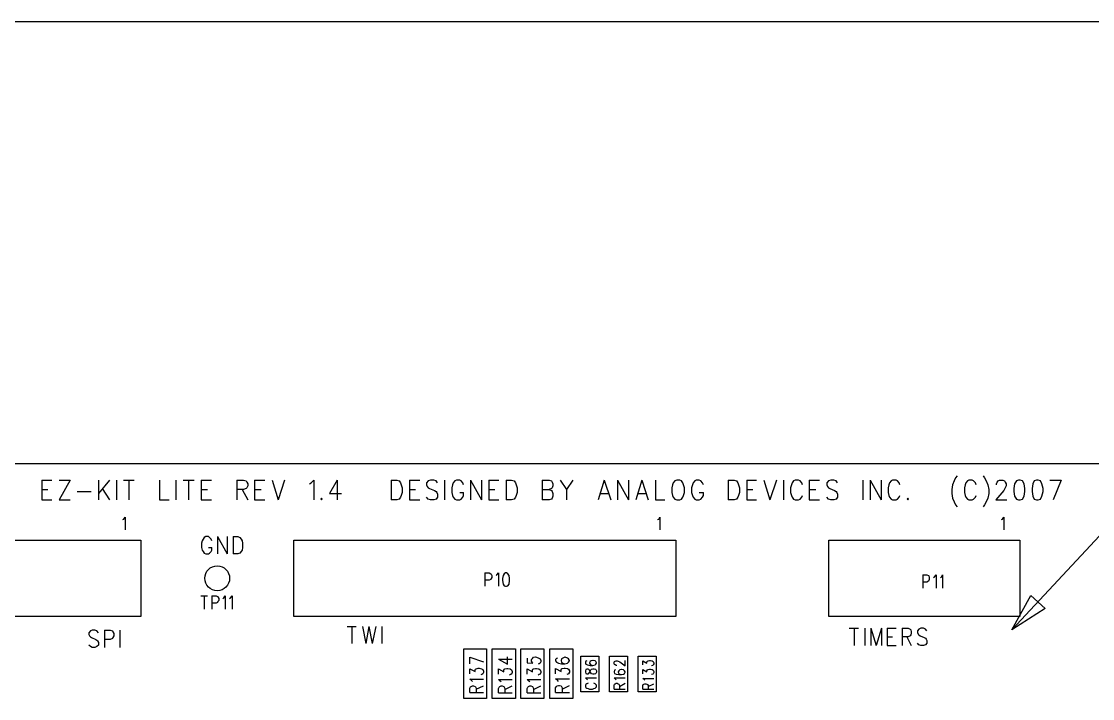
# Model space of a CAD drawing. Extents: x 11.9 to 28.1, y 10.8 to 21.2.
# Drawn here: x 17.084 to 19.888, y 19.426 to 21.199 of the extents above; entities that cross this region are included whole.
import ezdxf

# ---------------------------------------------------------------- set-up
doc = ezdxf.new("R2010")
doc.units = 0
doc.header["$MEASUREMENT"] = 0
doc.layers.add('LAYNR1', color=2, linetype='Continuous')

msp = doc.modelspace()

# ---------------------------------------------------------------- linework, layer by layer
at = {"layer": 'LAYNR1', "color": 7}
for points in [[(11.892, 21.199), (28.093, 21.199)], [(19.677, 19.606), (20.511, 20.501), (20.561, 20.501)], [(23.448, 20.041), (13.097, 20.041)], [(17.138, 19.998), (17.138, 19.946)], [(17.138, 19.998), (17.164, 19.998)], [(17.212, 19.998), (17.183, 19.946)], [(17.183, 19.998), (17.212, 19.998)], [(17.286, 19.998), (17.286, 19.946)], [(17.315, 19.998), (17.286, 19.963)], [(17.333, 19.998), (17.333, 19.946)], [(17.352, 19.998), (17.38, 19.998)], [(17.366, 19.998), (17.366, 19.946)], [(17.446, 19.998), (17.446, 19.946)], [(17.489, 19.998), (17.489, 19.946)], [(17.508, 19.998), (17.537, 19.998)], [(17.522, 19.998), (17.522, 19.946)], [(17.555, 19.998), (17.555, 19.946)], [(17.555, 19.998), (17.582, 19.998)], [(17.648, 19.998), (17.648, 19.946)], [(17.648, 19.998), (17.666, 19.998), (17.673, 19.996), (17.675, 19.993), (17.677, 19.988), (17.677, 19.983), (17.675, 19.978), (17.673, 19.976), (17.666, 19.973), (17.648, 19.973)], [(17.695, 19.998), (17.695, 19.946)], [(17.695, 19.998), (17.722, 19.998)], [(17.741, 19.998), (17.757, 19.946)], [(17.773, 19.998), (17.757, 19.946)], [(17.839, 19.988), (17.843, 19.991), (17.85, 19.998), (17.85, 19.946)], [(17.911, 19.998), (17.891, 19.963), (17.922, 19.963)], [(17.911, 19.998), (17.911, 19.946)], [(18.052, 19.998), (18.052, 19.946)], [(18.052, 19.998), (18.067, 19.998), (18.073, 19.996), (18.077, 19.991), (18.079, 19.986), (18.081, 19.978), (18.081, 19.966), (18.079, 19.958), (18.077, 19.953), (18.073, 19.948), (18.067, 19.946)], [(18.1, 19.998), (18.1, 19.946)], [(18.1, 19.998), (18.127, 19.998)], [(18.174, 19.991), (18.17, 19.996), (18.164, 19.998), (18.155, 19.998), (18.149, 19.996), (18.145, 19.991), (18.145, 19.986), (18.147, 19.981), (18.149, 19.978), (18.153, 19.976), (18.166, 19.971), (18.17, 19.968), (18.172, 19.966), (18.174, 19.961), (18.174, 19.953), (18.17, 19.948), (18.164, 19.946)], [(18.192, 19.998), (18.192, 19.946)], [(18.242, 19.986), (18.24, 19.991), (18.236, 19.996), (18.232, 19.998), (18.223, 19.998), (18.219, 19.996), (18.215, 19.991), (18.213, 19.986), (18.211, 19.978), (18.211, 19.966), (18.213, 19.958), (18.215, 19.953), (18.219, 19.948), (18.223, 19.946)], [(18.26, 19.998), (18.26, 19.946)], [(18.26, 19.998), (18.289, 19.946)], [(18.289, 19.998), (18.289, 19.946)], [(18.308, 19.998), (18.308, 19.946)], [(18.308, 19.998), (18.334, 19.998)], [(18.353, 19.998), (18.353, 19.946)], [(18.353, 19.998), (18.367, 19.998), (18.374, 19.996), (18.378, 19.991), (18.38, 19.986), (18.382, 19.978), (18.382, 19.966), (18.38, 19.958), (18.378, 19.953), (18.374, 19.948), (18.367, 19.946)], [(18.448, 19.998), (18.448, 19.946)], [(18.448, 19.998), (18.466, 19.998), (18.472, 19.996), (18.474, 19.993), (18.476, 19.988), (18.476, 19.983), (18.474, 19.978), (18.472, 19.976), (18.466, 19.973)], [(18.495, 19.998), (18.511, 19.973), (18.511, 19.946)], [(18.528, 19.998), (18.511, 19.973)], [(18.61, 19.998), (18.594, 19.946)], [(18.61, 19.998), (18.627, 19.946)], [(18.645, 19.998), (18.645, 19.946)], [(18.645, 19.998), (18.674, 19.946)], [(18.674, 19.998), (18.674, 19.946)], [(18.709, 19.998), (18.693, 19.946)], [(18.709, 19.998), (18.725, 19.946)], [(18.744, 19.998), (18.744, 19.946)], [(18.8, 19.998), (18.795, 19.996), (18.791, 19.991), (18.789, 19.986), (18.787, 19.978), (18.787, 19.966), (18.789, 19.958), (18.791, 19.953), (18.795, 19.948), (18.8, 19.946)], [(18.808, 19.946), (18.812, 19.948), (18.816, 19.953), (18.818, 19.958), (18.82, 19.966), (18.82, 19.978), (18.818, 19.986), (18.816, 19.991), (18.812, 19.996), (18.808, 19.998), (18.8, 19.998)], [(18.87, 19.986), (18.867, 19.991), (18.863, 19.996), (18.859, 19.998), (18.851, 19.998), (18.847, 19.996), (18.843, 19.991), (18.841, 19.986), (18.839, 19.978), (18.839, 19.966), (18.841, 19.958), (18.843, 19.953), (18.847, 19.948), (18.851, 19.946)], [(18.935, 19.998), (18.935, 19.946)], [(18.935, 19.998), (18.95, 19.998), (18.956, 19.996), (18.96, 19.991), (18.962, 19.986), (18.964, 19.978), (18.964, 19.966), (18.962, 19.958), (18.96, 19.953), (18.956, 19.948), (18.95, 19.946)], [(18.983, 19.998), (18.983, 19.946)], [(18.983, 19.998), (19.009, 19.998)], [(19.028, 19.998), (19.044, 19.946)], [(19.061, 19.998), (19.044, 19.946)], [(19.079, 19.998), (19.079, 19.946)], [(19.129, 19.986), (19.127, 19.991), (19.123, 19.996), (19.119, 19.998), (19.11, 19.998), (19.106, 19.996), (19.102, 19.991), (19.1, 19.986), (19.098, 19.978), (19.098, 19.966), (19.1, 19.958), (19.102, 19.953), (19.106, 19.948), (19.11, 19.946)], [(19.147, 19.998), (19.147, 19.946)], [(19.147, 19.998), (19.174, 19.998)], [(19.221, 19.991), (19.217, 19.996), (19.211, 19.998), (19.203, 19.998), (19.197, 19.996), (19.193, 19.991), (19.193, 19.986), (19.195, 19.981), (19.197, 19.978), (19.201, 19.976), (19.213, 19.971), (19.217, 19.968), (19.219, 19.966), (19.221, 19.961), (19.221, 19.953), (19.217, 19.948), (19.211, 19.946)], [(19.287, 19.998), (19.287, 19.946)], [(19.306, 19.998), (19.306, 19.946)], [(19.306, 19.998), (19.335, 19.946)], [(19.335, 19.998), (19.335, 19.946)], [(19.365, 19.998), (19.361, 19.996), (19.357, 19.991), (19.355, 19.986), (19.353, 19.978), (19.353, 19.966), (19.355, 19.958), (19.357, 19.953), (19.361, 19.948), (19.365, 19.946)], [(19.384, 19.986), (19.382, 19.991), (19.378, 19.996), (19.374, 19.998), (19.365, 19.998)], [(19.534, 20.009), (19.53, 20.004), (19.526, 19.996), (19.522, 19.986), (19.52, 19.973), (19.52, 19.963), (19.522, 19.951), (19.526, 19.941), (19.53, 19.933), (19.534, 19.928)], [(19.584, 19.986), (19.582, 19.991), (19.577, 19.996), (19.573, 19.998), (19.565, 19.998), (19.561, 19.996), (19.557, 19.991), (19.555, 19.986), (19.553, 19.978), (19.553, 19.966), (19.555, 19.958), (19.557, 19.953), (19.561, 19.948), (19.565, 19.946)], [(19.602, 20.009), (19.606, 20.004), (19.61, 19.996), (19.614, 19.986), (19.617, 19.973), (19.617, 19.963), (19.614, 19.951), (19.61, 19.941), (19.606, 19.933), (19.602, 19.928)], [(19.637, 19.988), (19.639, 19.993), (19.641, 19.996), (19.645, 19.998), (19.654, 19.998), (19.658, 19.996), (19.66, 19.993), (19.662, 19.988), (19.662, 19.983), (19.66, 19.978), (19.656, 19.971), (19.635, 19.946)], [(19.695, 19.998), (19.689, 19.996), (19.684, 19.988), (19.682, 19.976), (19.682, 19.968), (19.684, 19.956), (19.689, 19.948), (19.695, 19.946)], [(19.699, 19.946), (19.705, 19.948), (19.709, 19.956), (19.711, 19.968), (19.711, 19.976), (19.709, 19.988), (19.705, 19.996), (19.699, 19.998), (19.695, 19.998)], [(19.742, 19.998), (19.736, 19.996), (19.732, 19.988), (19.73, 19.976), (19.73, 19.968), (19.732, 19.956), (19.736, 19.948), (19.742, 19.946)], [(19.746, 19.946), (19.752, 19.948), (19.756, 19.956), (19.759, 19.968), (19.759, 19.976), (19.756, 19.988), (19.752, 19.996), (19.746, 19.998), (19.742, 19.998)], [(19.777, 19.998), (19.806, 19.998)], [(19.806, 19.998), (19.785, 19.946)], [(17.138, 19.973), (17.154, 19.973)], [(17.23, 19.968), (17.267, 19.968)], [(17.296, 19.976), (17.315, 19.946)], [(17.555, 19.973), (17.572, 19.973)], [(17.662, 19.973), (17.677, 19.946)], [(17.695, 19.973), (17.712, 19.973)], [(18.1, 19.973), (18.116, 19.973)], [(18.232, 19.946), (18.236, 19.948), (18.24, 19.953), (18.242, 19.958), (18.242, 19.966)], [(18.232, 19.966), (18.242, 19.966)], [(18.308, 19.973), (18.324, 19.973)], [(18.448, 19.973), (18.466, 19.973), (18.472, 19.971), (18.474, 19.968), (18.476, 19.963), (18.476, 19.956), (18.474, 19.951), (18.472, 19.948), (18.466, 19.946)], [(18.859, 19.946), (18.863, 19.948), (18.867, 19.953), (18.87, 19.958), (18.87, 19.966)], [(18.859, 19.966), (18.87, 19.966)], [(18.983, 19.973), (18.999, 19.973)], [(19.147, 19.973), (19.164, 19.973)], [(19.637, 19.986), (19.637, 19.988)], [(17.138, 19.946), (17.164, 19.946)], [(17.183, 19.946), (17.212, 19.946)], [(17.446, 19.946), (17.471, 19.946)], [(17.555, 19.946), (17.582, 19.946)], [(17.695, 19.946), (17.722, 19.946)], [(17.87, 19.951), (17.868, 19.948), (17.87, 19.946)], [(17.87, 19.946), (17.872, 19.948), (17.87, 19.951)], [(18.067, 19.946), (18.052, 19.946)], [(18.1, 19.946), (18.127, 19.946)], [(18.155, 19.946), (18.149, 19.948), (18.145, 19.953)], [(18.164, 19.946), (18.155, 19.946)], [(18.223, 19.946), (18.232, 19.946)], [(18.308, 19.946), (18.334, 19.946)], [(18.367, 19.946), (18.353, 19.946)], [(18.466, 19.946), (18.448, 19.946)], [(18.6, 19.963), (18.621, 19.963)], [(18.699, 19.963), (18.719, 19.963)], [(18.744, 19.946), (18.769, 19.946)], [(18.8, 19.946), (18.808, 19.946)], [(18.851, 19.946), (18.859, 19.946)], [(18.95, 19.946), (18.935, 19.946)], [(18.983, 19.946), (19.009, 19.946)], [(19.11, 19.946), (19.119, 19.946)], [(19.119, 19.946), (19.123, 19.948), (19.127, 19.953), (19.129, 19.958)], [(19.147, 19.946), (19.174, 19.946)], [(19.203, 19.946), (19.197, 19.948), (19.193, 19.953)], [(19.211, 19.946), (19.203, 19.946)], [(19.365, 19.946), (19.374, 19.946)], [(19.374, 19.946), (19.378, 19.948), (19.382, 19.953), (19.384, 19.958)], [(19.405, 19.951), (19.403, 19.948), (19.405, 19.946)], [(19.405, 19.946), (19.407, 19.948), (19.405, 19.951)], [(19.565, 19.946), (19.573, 19.946)], [(19.573, 19.946), (19.577, 19.948), (19.582, 19.953), (19.584, 19.958)], [(19.635, 19.946), (19.664, 19.946)], [(19.695, 19.946), (19.699, 19.946)], [(19.742, 19.946), (19.746, 19.946)], [(17.35, 19.895), (17.353, 19.896), (17.356, 19.901), (17.356, 19.868)], [(18.75, 19.895), (18.753, 19.896), (18.756, 19.901), (18.756, 19.868)], [(19.65, 19.895), (19.653, 19.896), (19.656, 19.901), (19.656, 19.868)], [(16.397, 19.841), (17.397, 19.841)], [(17.397, 19.841), (17.397, 19.641)], [(17.558, 19.839), (17.556, 19.833), (17.556, 19.822)], [(17.583, 19.839), (17.581, 19.843), (17.577, 19.848), (17.574, 19.85), (17.567, 19.85), (17.563, 19.848), (17.56, 19.843), (17.558, 19.839)], [(17.598, 19.85), (17.598, 19.805)], [(17.598, 19.85), (17.623, 19.805)], [(17.623, 19.85), (17.623, 19.805)], [(17.639, 19.85), (17.639, 19.805)], [(17.639, 19.85), (17.651, 19.85), (17.656, 19.848), (17.66, 19.843), (17.662, 19.839)], [(17.662, 19.839), (17.663, 19.833), (17.663, 19.822)], [(17.798, 19.641), (17.798, 19.841)], [(17.798, 19.841), (18.798, 19.841)], [(18.798, 19.841), (18.798, 19.641)], [(19.198, 19.641), (19.198, 19.841)], [(19.198, 19.841), (19.698, 19.841)], [(19.698, 19.841), (19.698, 19.641)], [(17.556, 19.822), (17.558, 19.815), (17.56, 19.811), (17.563, 19.807), (17.567, 19.805)], [(17.567, 19.805), (17.574, 19.805)], [(17.574, 19.805), (17.577, 19.807), (17.581, 19.811), (17.583, 19.815), (17.583, 19.822)], [(17.574, 19.822), (17.583, 19.822)], [(17.651, 19.805), (17.639, 19.805)], [(17.663, 19.822), (17.662, 19.815), (17.66, 19.811), (17.656, 19.807), (17.651, 19.805)], [(18.298, 19.755), (18.298, 19.72)], [(18.298, 19.755), (18.309, 19.755)], [(18.309, 19.755), (18.313, 19.753)], [(18.313, 19.753), (18.314, 19.752)], [(18.314, 19.752), (18.316, 19.748)], [(18.316, 19.743), (18.314, 19.74)], [(18.316, 19.748), (18.316, 19.743)], [(18.327, 19.748), (18.329, 19.75)], [(18.329, 19.75), (18.333, 19.755)], [(18.333, 19.755), (18.333, 19.72)], [(18.346, 19.748), (18.344, 19.74)], [(18.348, 19.753), (18.346, 19.748)], [(18.352, 19.755), (18.348, 19.753)], [(18.354, 19.755), (18.352, 19.755)], [(18.358, 19.753), (18.354, 19.755)], [(18.361, 19.748), (18.358, 19.753)], [(18.362, 19.74), (18.361, 19.748)], [(19.444, 19.75), (19.444, 19.715)], [(19.444, 19.75), (19.455, 19.75), (19.459, 19.748), (19.46, 19.747), (19.461, 19.743), (19.461, 19.738), (19.46, 19.735), (19.459, 19.733), (19.455, 19.731), (19.444, 19.731)], [(19.472, 19.743), (19.475, 19.745), (19.479, 19.75), (19.479, 19.715)], [(19.49, 19.743), (19.493, 19.745), (19.496, 19.75), (19.496, 19.715)], [(18.309, 19.736), (18.298, 19.736)], [(18.313, 19.738), (18.309, 19.736)], [(18.314, 19.74), (18.313, 19.738)], [(18.344, 19.74), (18.344, 19.735)], [(18.344, 19.735), (18.346, 19.726)], [(18.346, 19.726), (18.348, 19.721)], [(18.348, 19.721), (18.352, 19.72)], [(18.352, 19.72), (18.354, 19.72)], [(18.354, 19.72), (18.358, 19.721)], [(18.358, 19.721), (18.361, 19.726)], [(18.361, 19.726), (18.362, 19.735)], [(18.362, 19.735), (18.362, 19.74)], [(17.554, 19.695), (17.572, 19.695)], [(17.563, 19.695), (17.563, 19.66)], [(17.583, 19.695), (17.583, 19.66)], [(17.583, 19.695), (17.594, 19.695)], [(17.594, 19.695), (17.598, 19.693)], [(17.598, 19.693), (17.599, 19.692)], [(17.599, 19.692), (17.601, 19.688)], [(17.601, 19.688), (17.601, 19.683)], [(17.612, 19.688), (17.614, 19.69)], [(17.614, 19.69), (17.618, 19.695)], [(17.618, 19.695), (17.618, 19.66)], [(17.629, 19.688), (17.632, 19.69)], [(17.632, 19.69), (17.636, 19.695)], [(17.636, 19.695), (17.636, 19.66)], [(17.594, 19.676), (17.583, 19.676)], [(17.598, 19.678), (17.594, 19.676)], [(17.599, 19.68), (17.598, 19.678)], [(17.601, 19.683), (17.599, 19.68)], [(17.397, 19.641), (16.397, 19.641)], [(18.798, 19.641), (17.798, 19.641)], [(19.698, 19.641), (19.198, 19.641)], [(17.286, 19.598), (17.282, 19.603), (17.277, 19.605), (17.27, 19.605), (17.265, 19.603), (17.261, 19.598), (17.261, 19.594)], [(17.302, 19.605), (17.302, 19.56)], [(17.302, 19.605), (17.317, 19.605), (17.323, 19.603), (17.324, 19.601), (17.326, 19.596), (17.326, 19.59), (17.324, 19.586), (17.323, 19.583), (17.317, 19.581), (17.302, 19.581)], [(17.342, 19.605), (17.342, 19.56)], [(17.937, 19.615), (17.961, 19.615)], [(17.949, 19.615), (17.949, 19.57)], [(17.977, 19.615), (17.986, 19.57)], [(17.994, 19.615), (17.986, 19.57)], [(17.994, 19.615), (18.003, 19.57)], [(18.012, 19.615), (18.003, 19.57)], [(18.028, 19.615), (18.028, 19.57)], [(19.251, 19.61), (19.276, 19.61)], [(19.264, 19.61), (19.264, 19.565)], [(19.292, 19.61), (19.292, 19.565)], [(19.308, 19.61), (19.308, 19.565)], [(19.308, 19.61), (19.322, 19.565)], [(19.336, 19.61), (19.322, 19.565)], [(19.336, 19.61), (19.336, 19.565)], [(19.351, 19.61), (19.351, 19.565)], [(19.351, 19.61), (19.374, 19.61)], [(19.39, 19.61), (19.39, 19.565)], [(19.39, 19.61), (19.406, 19.61), (19.411, 19.608), (19.413, 19.606), (19.414, 19.601), (19.414, 19.597), (19.413, 19.593), (19.411, 19.59), (19.406, 19.588), (19.39, 19.588)], [(19.455, 19.603), (19.451, 19.608), (19.446, 19.61), (19.439, 19.61), (19.434, 19.608), (19.43, 19.603), (19.43, 19.599)], [(17.261, 19.594), (17.263, 19.59), (17.265, 19.588), (17.268, 19.586), (17.279, 19.581), (17.282, 19.579), (17.284, 19.577)], [(17.284, 19.577), (17.286, 19.573), (17.286, 19.566), (17.282, 19.562), (17.277, 19.56)], [(19.351, 19.588), (19.365, 19.588)], [(19.402, 19.588), (19.414, 19.565)], [(19.43, 19.599), (19.432, 19.595), (19.434, 19.593), (19.437, 19.59), (19.448, 19.586), (19.451, 19.584), (19.453, 19.582)], [(19.453, 19.582), (19.455, 19.578), (19.455, 19.571), (19.451, 19.567), (19.446, 19.565)], [(17.27, 19.56), (17.265, 19.562), (17.261, 19.566)], [(17.277, 19.56), (17.27, 19.56)], [(18.243, 19.426), (18.243, 19.556)], [(18.243, 19.556), (18.302, 19.556)], [(18.302, 19.556), (18.302, 19.426)], [(18.317, 19.426), (18.317, 19.556)], [(18.317, 19.556), (18.378, 19.556)], [(18.378, 19.556), (18.378, 19.426)], [(18.392, 19.426), (18.392, 19.556)], [(18.392, 19.556), (18.452, 19.556)], [(18.452, 19.556), (18.452, 19.426)], [(18.468, 19.426), (18.468, 19.556)], [(18.468, 19.556), (18.528, 19.556)], [(18.528, 19.556), (18.528, 19.426)], [(19.351, 19.565), (19.374, 19.565)], [(19.439, 19.565), (19.434, 19.567), (19.43, 19.571)], [(19.446, 19.565), (19.439, 19.565)], [(18.258, 19.534), (18.294, 19.522)], [(18.258, 19.517), (18.258, 19.534)], [(18.333, 19.529), (18.357, 19.516), (18.357, 19.535)], [(18.333, 19.529), (18.369, 19.529)], [(18.408, 19.532), (18.408, 19.52), (18.423, 19.519), (18.422, 19.52), (18.42, 19.524), (18.42, 19.528), (18.422, 19.531), (18.425, 19.534), (18.43, 19.535), (18.433, 19.534), (18.439, 19.532), (18.442, 19.53), (18.444, 19.526), (18.444, 19.522), (18.442, 19.519), (18.44, 19.517), (18.437, 19.516)], [(18.488, 19.532), (18.485, 19.531), (18.483, 19.528), (18.483, 19.525), (18.485, 19.521), (18.49, 19.519), (18.498, 19.517), (18.507, 19.517), (18.514, 19.519), (18.517, 19.521), (18.519, 19.525), (18.519, 19.526), (18.517, 19.53), (18.514, 19.532), (18.508, 19.534), (18.507, 19.534), (18.502, 19.532), (18.498, 19.53), (18.497, 19.526), (18.497, 19.525), (18.498, 19.521), (18.502, 19.519), (18.507, 19.517)], [(18.549, 19.444), (18.549, 19.537)], [(18.549, 19.537), (18.596, 19.537)], [(18.562, 19.524), (18.561, 19.521), (18.561, 19.519), (18.562, 19.516), (18.566, 19.514), (18.573, 19.513)], [(18.565, 19.525), (18.562, 19.524)], [(18.596, 19.537), (18.596, 19.444)], [(18.624, 19.444), (18.624, 19.537)], [(18.624, 19.537), (18.671, 19.537)], [(18.643, 19.513), (18.641, 19.513), (18.639, 19.514), (18.637, 19.515), (18.636, 19.517), (18.636, 19.521), (18.637, 19.523), (18.639, 19.524), (18.641, 19.525), (18.644, 19.525), (18.647, 19.524), (18.651, 19.522), (18.665, 19.512), (18.665, 19.526)], [(18.671, 19.537), (18.671, 19.444)], [(18.699, 19.444), (18.699, 19.537)], [(18.699, 19.537), (18.746, 19.537)], [(18.711, 19.514), (18.711, 19.525), (18.722, 19.519), (18.722, 19.522), (18.723, 19.524)], [(18.723, 19.524), (18.725, 19.525), (18.729, 19.526), (18.731, 19.526), (18.736, 19.525), (18.738, 19.523), (18.74, 19.52), (18.74, 19.517), (18.738, 19.514), (18.737, 19.513)], [(18.746, 19.537), (18.746, 19.444)], [(18.258, 19.491), (18.258, 19.504)], [(18.258, 19.504), (18.272, 19.497)], [(18.272, 19.501), (18.273, 19.503)], [(18.272, 19.497), (18.272, 19.501)], [(18.273, 19.503), (18.275, 19.504)], [(18.275, 19.504), (18.28, 19.506)], [(18.28, 19.506), (18.283, 19.506)], [(18.283, 19.506), (18.289, 19.504)], [(18.29, 19.489), (18.287, 19.488)], [(18.289, 19.504), (18.292, 19.502)], [(18.292, 19.491), (18.29, 19.489)], [(18.292, 19.502), (18.294, 19.498)], [(18.294, 19.494), (18.292, 19.491)], [(18.294, 19.498), (18.294, 19.494)], [(18.333, 19.49), (18.333, 19.504), (18.347, 19.496), (18.347, 19.5), (18.348, 19.503), (18.35, 19.504), (18.355, 19.505), (18.358, 19.505), (18.364, 19.504), (18.367, 19.501), (18.369, 19.497), (18.369, 19.494), (18.367, 19.49), (18.365, 19.489), (18.362, 19.487)], [(18.408, 19.49), (18.408, 19.504), (18.422, 19.496), (18.422, 19.5), (18.423, 19.503), (18.425, 19.504), (18.43, 19.505), (18.433, 19.505), (18.439, 19.504), (18.442, 19.501), (18.444, 19.497), (18.444, 19.494), (18.442, 19.49), (18.44, 19.489), (18.437, 19.487)], [(18.483, 19.491), (18.483, 19.505), (18.497, 19.497), (18.497, 19.501), (18.498, 19.504), (18.5, 19.505), (18.505, 19.506), (18.508, 19.506), (18.514, 19.505), (18.517, 19.503), (18.519, 19.499), (18.519, 19.495), (18.517, 19.491), (18.515, 19.49), (18.512, 19.489)], [(18.562, 19.502), (18.561, 19.499), (18.561, 19.495)], [(18.561, 19.495), (18.562, 19.492), (18.565, 19.491)], [(18.57, 19.502), (18.568, 19.503), (18.565, 19.503), (18.562, 19.502)], [(18.565, 19.491), (18.568, 19.491)], [(18.568, 19.491), (18.57, 19.492), (18.572, 19.494), (18.573, 19.498), (18.575, 19.501), (18.577, 19.503), (18.58, 19.504), (18.584, 19.504), (18.587, 19.503), (18.588, 19.502)], [(18.577, 19.491), (18.575, 19.493), (18.573, 19.496), (18.572, 19.5), (18.57, 19.502)], [(18.573, 19.513), (18.58, 19.513)], [(18.587, 19.491), (18.584, 19.49), (18.58, 19.49), (18.577, 19.491)], [(18.588, 19.502), (18.59, 19.499), (18.59, 19.495), (18.588, 19.492), (18.587, 19.491)], [(18.64, 19.501), (18.637, 19.5), (18.636, 19.497), (18.636, 19.495), (18.637, 19.492), (18.641, 19.49), (18.648, 19.489), (18.655, 19.489), (18.661, 19.49), (18.663, 19.492), (18.665, 19.495), (18.665, 19.496), (18.663, 19.499), (18.661, 19.501), (18.656, 19.502), (18.655, 19.502), (18.651, 19.501), (18.648, 19.499), (18.647, 19.496), (18.647, 19.495), (18.648, 19.492), (18.651, 19.49), (18.655, 19.489)], [(18.711, 19.491), (18.711, 19.502)], [(18.711, 19.502), (18.722, 19.496), (18.722, 19.499), (18.723, 19.501), (18.725, 19.502)], [(18.725, 19.502), (18.729, 19.503), (18.731, 19.503), (18.736, 19.502)], [(18.737, 19.513), (18.734, 19.512)], [(18.738, 19.491), (18.737, 19.49), (18.734, 19.489)], [(18.736, 19.502), (18.738, 19.5), (18.74, 19.497), (18.74, 19.494), (18.738, 19.491)], [(18.263, 19.473), (18.258, 19.477)], [(18.258, 19.477), (18.294, 19.477)], [(18.265, 19.471), (18.263, 19.473)], [(18.34, 19.47), (18.338, 19.472), (18.333, 19.476), (18.369, 19.476)], [(18.415, 19.47), (18.413, 19.472), (18.408, 19.476), (18.444, 19.476)], [(18.49, 19.471), (18.488, 19.474), (18.483, 19.478), (18.519, 19.478)], [(18.483, 19.442), (18.483, 19.454), (18.485, 19.458), (18.487, 19.459), (18.49, 19.46), (18.493, 19.46), (18.497, 19.459), (18.498, 19.458), (18.5, 19.454), (18.5, 19.442)], [(18.5, 19.451), (18.519, 19.46)], [(18.566, 19.475), (18.565, 19.477), (18.561, 19.48), (18.59, 19.48)], [(18.568, 19.466), (18.565, 19.465), (18.562, 19.463), (18.561, 19.461), (18.561, 19.457)], [(18.59, 19.457), (18.59, 19.461), (18.588, 19.463), (18.586, 19.465), (18.583, 19.466)], [(18.641, 19.475), (18.64, 19.477), (18.636, 19.48), (18.665, 19.48)], [(18.636, 19.451), (18.636, 19.46), (18.637, 19.464), (18.639, 19.465), (18.641, 19.466), (18.644, 19.466), (18.647, 19.465), (18.648, 19.464), (18.65, 19.46), (18.65, 19.451)], [(18.65, 19.458), (18.665, 19.466)], [(18.716, 19.474), (18.715, 19.476), (18.711, 19.479)], [(18.711, 19.479), (18.74, 19.479)], [(18.711, 19.451), (18.711, 19.46), (18.712, 19.463), (18.714, 19.464), (18.716, 19.465), (18.719, 19.465), (18.722, 19.464), (18.723, 19.463), (18.725, 19.46), (18.725, 19.451)], [(18.725, 19.458), (18.74, 19.465)], [(18.258, 19.453), (18.26, 19.457)], [(18.258, 19.442), (18.258, 19.453)], [(18.258, 19.442), (18.294, 19.442)], [(18.26, 19.457), (18.262, 19.458)], [(18.262, 19.458), (18.265, 19.459)], [(18.265, 19.459), (18.268, 19.459)], [(18.268, 19.459), (18.272, 19.458)], [(18.272, 19.458), (18.273, 19.457)], [(18.273, 19.457), (18.275, 19.453)], [(18.275, 19.451), (18.294, 19.459)], [(18.275, 19.453), (18.275, 19.442)], [(18.333, 19.441), (18.333, 19.452), (18.335, 19.456), (18.337, 19.458), (18.34, 19.459), (18.343, 19.459), (18.347, 19.458), (18.348, 19.456), (18.35, 19.452), (18.35, 19.441)], [(18.333, 19.441), (18.369, 19.441)], [(18.35, 19.45), (18.369, 19.459)], [(18.408, 19.441), (18.408, 19.452), (18.41, 19.456), (18.412, 19.458), (18.415, 19.459), (18.418, 19.459), (18.422, 19.458), (18.423, 19.456), (18.425, 19.452), (18.425, 19.441)], [(18.408, 19.441), (18.444, 19.441)], [(18.425, 19.45), (18.444, 19.459)], [(18.483, 19.442), (18.519, 19.442)], [(18.596, 19.444), (18.549, 19.444)], [(18.561, 19.457), (18.562, 19.455), (18.565, 19.453), (18.568, 19.452), (18.572, 19.451), (18.579, 19.451), (18.583, 19.452), (18.586, 19.453), (18.588, 19.455), (18.59, 19.457)], [(18.671, 19.444), (18.624, 19.444)], [(18.636, 19.451), (18.665, 19.451)], [(18.746, 19.444), (18.699, 19.444)], [(18.711, 19.451), (18.74, 19.451)], [(18.302, 19.426), (18.243, 19.426)], [(18.378, 19.426), (18.317, 19.426)], [(18.452, 19.426), (18.392, 19.426)], [(18.528, 19.426), (18.468, 19.426)]]:
    msp.add_lwpolyline(points, dxfattribs=at)
for points in [[(19.677, 19.606), (19.727, 19.696), (19.764, 19.662), (19.677, 19.606)], [(18.58, 19.513), (18.586, 19.514), (18.588, 19.516), (18.59, 19.519), (18.59, 19.52), (18.588, 19.523), (18.586, 19.525), (18.581, 19.526), (18.58, 19.526), (18.576, 19.525), (18.573, 19.523), (18.572, 19.52), (18.572, 19.519), (18.573, 19.516), (18.576, 19.514), (18.58, 19.513)]]:
    msp.add_lwpolyline(points, close=True, dxfattribs=at)
msp.add_circle((17.597, 19.741), 0.0325, dxfattribs=at)

doc.saveas('drawing.dxf')
